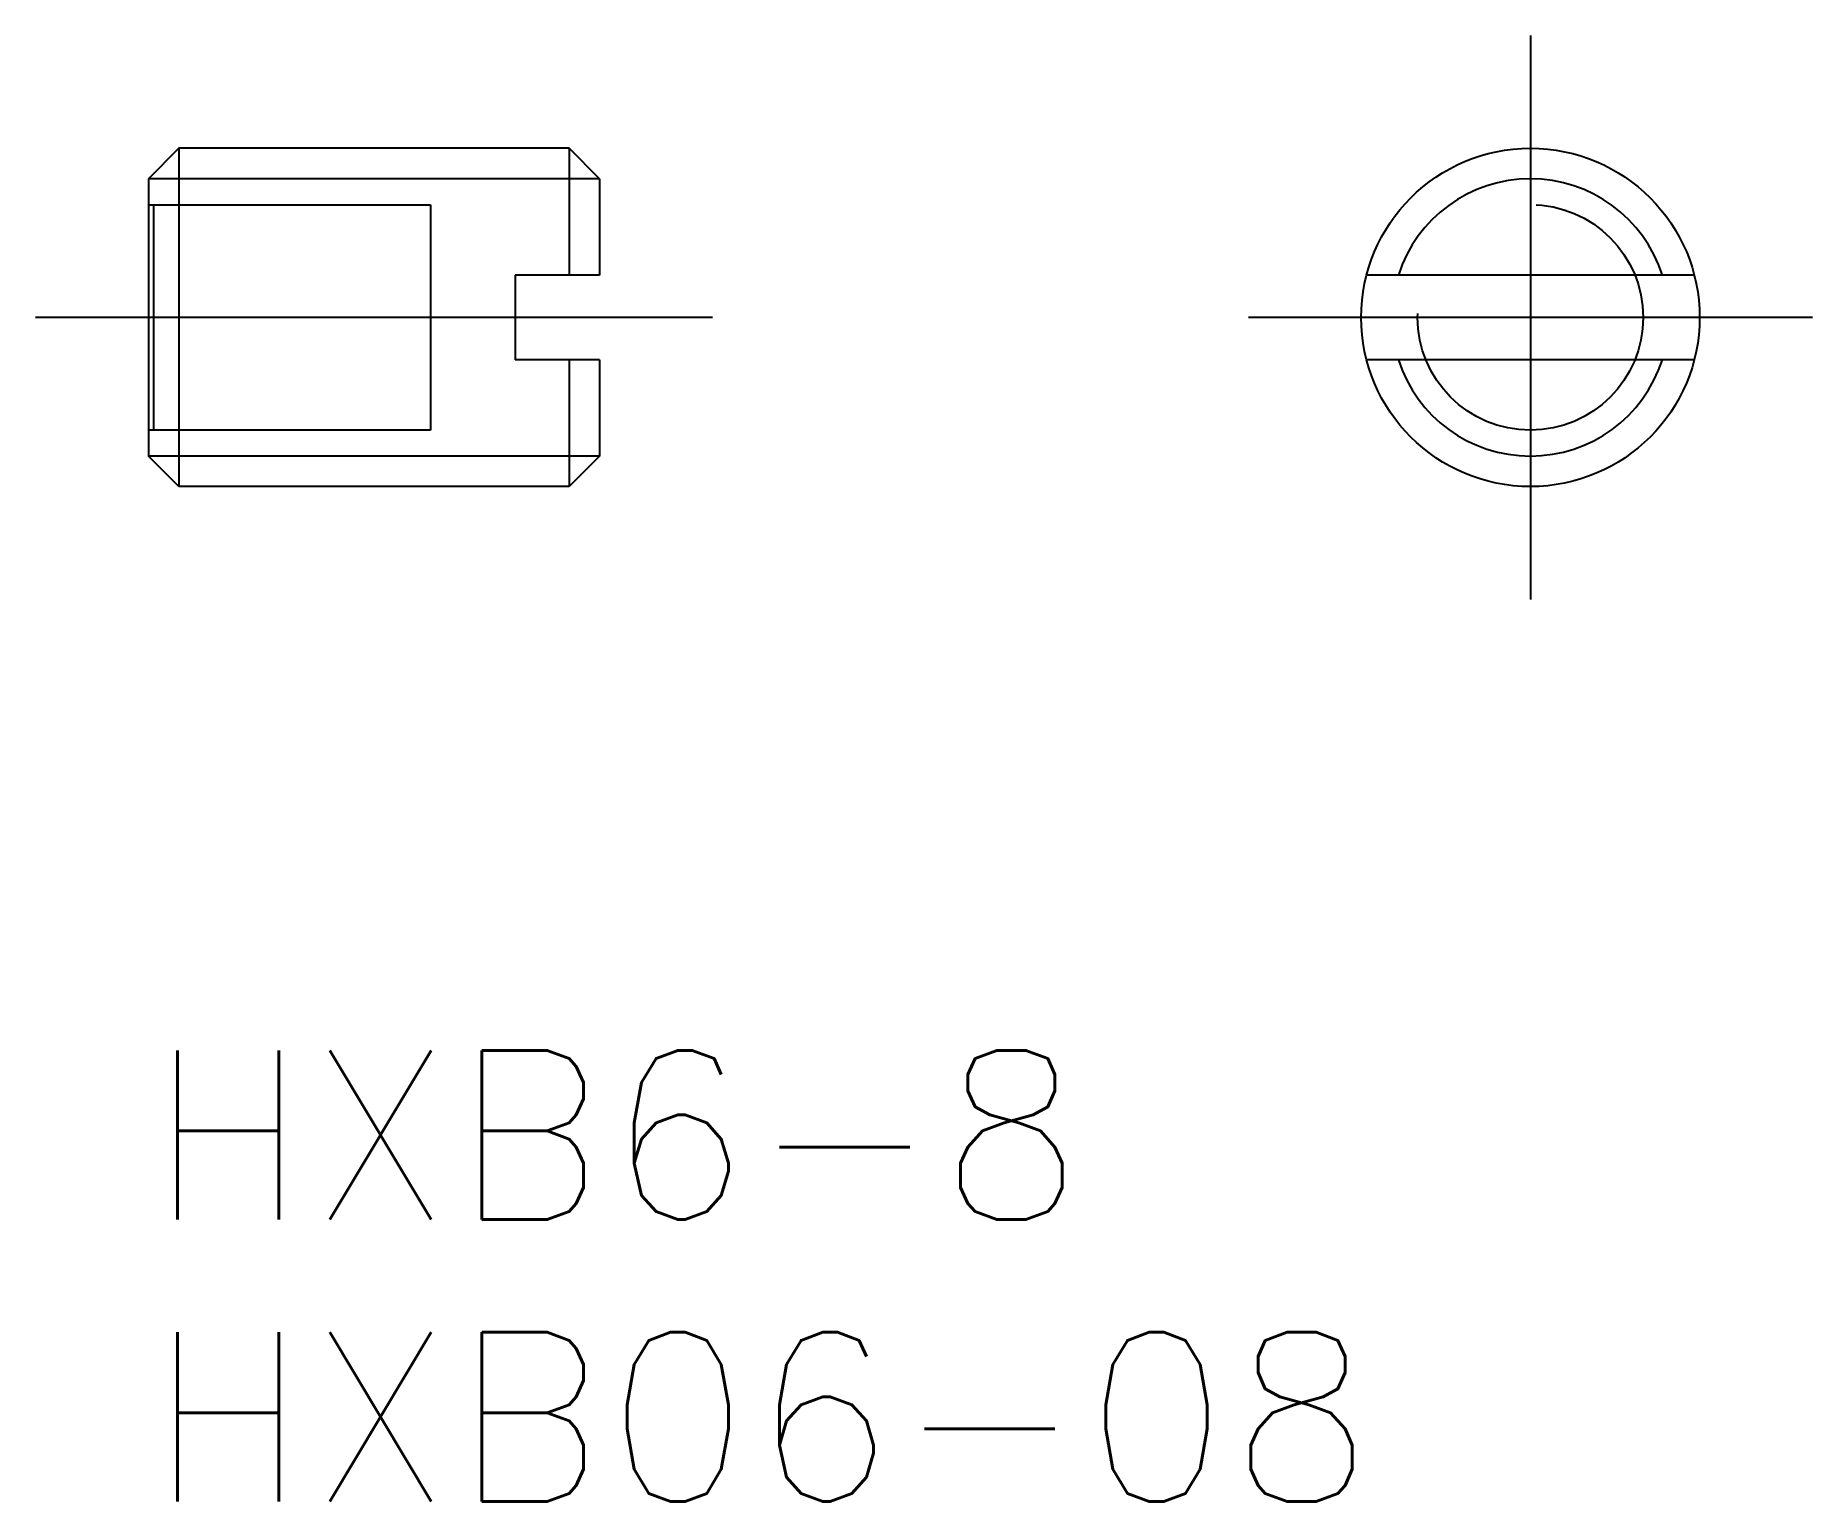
# Model space of a CAD drawing. Extents: x -2 to 29.5, y -8 to 18.
import ezdxf

# ---------------------------------------------------------------- set-up
doc = ezdxf.new("R2010")
doc.units = 0
doc.header["$LTSCALE"] = 0.5
doc.linetypes.add('CENTER', pattern=[50.8, 31.75, -6.35, 6.35, -6.35])
doc.linetypes.add('DASHED', pattern=[19.05, 12.7, -6.35])
for name, color, linetype in [('MSM_CENTER', 1, 'CENTER'), ('MSM_CONTINUOUS', 7, 'CONTINUOUS'), ('MSM_DASHED', 4, 'DASHED'), ('MSM_NARROW', 5, 'CONTINUOUS'), ('MSM_PART_NUMBER', 7, 'CONTINUOUS')]:
    doc.layers.add(name, color=color, linetype=linetype)
doc.styles.get("Standard").update_dxf_attribs({"font": 'txt.shx', "height": 3, "bigfont": 'bigfont.shx'})

# ---------------------------------------------------------------- blocks, each defined once
blk = doc.blocks.new('*U2')
at = {"layer": 'MSM_PART_NUMBER'}
blk.add_text('HXB6-8', height=3, dxfattribs=at).set_placement((0, -3))
blk = doc.blocks.new('*U3')
at = {"layer": 'MSM_PART_NUMBER'}
blk.add_text('HXB06-08', height=3, dxfattribs=at).set_placement((0, -8))

msp = doc.modelspace()

# ---------------------------------------------------------------- linework, layer by layer
at = {"layer": 'MSM_CENTER'}
for p, q in [((24.5, 18), (24.5, 8)), ((10, 13), (-2, 13)), ((29.5, 13), (19.5, 13))]:
    msp.add_line(p, q, dxfattribs=at)
at = {"layer": 'MSM_CONTINUOUS'}
for p, q in [((0.541, 16), (0, 15.458)), ((7.458, 16), (0.541, 16)), ((0.541, 16), (0.541, 10)), ((8, 15.458), (7.458, 16)), ((7.458, 16), (7.458, 13.75)), ((0, 15.458), (0, 10.541)), ((8, 15.458), (8, 13.75)), ((6.5, 13.751), (6.5, 12.249)), ((8, 13.75), (6.5, 13.75)), ((27.405, 13.75), (21.595, 13.75)), ((8, 12.25), (6.5, 12.25)), ((7.458, 12.25), (7.458, 10)), ((8, 12.25), (8, 10.541)), ((27.405, 12.25), (21.595, 12.25)), ((0.541, 10), (0, 10.541)), ((8, 10.541), (7.458, 10)), ((7.458, 10), (0.541, 10))]:
    msp.add_line(p, q, dxfattribs=at)
msp.add_circle((24.5, 13), 3, dxfattribs=at)
at = {"layer": 'MSM_DASHED'}
for p, q in [((0, 15), (5, 15)), ((0.1, 11), (0.1, 15)), ((5, 15), (5, 11)), ((5, 11), (0, 11))]:
    msp.add_line(p, q, dxfattribs=at)
msp.add_circle((24.5, 13), 2, dxfattribs=at)
at = {"layer": 'MSM_NARROW'}
for p, q in [((8, 15.458), (0, 15.458)), ((8, 10.541), (0, 10.541))]:
    msp.add_line(p, q, dxfattribs=at)
for start, end in [(17.762, 162.238), (197.762, 342.238)]:
    msp.add_arc((24.5, 13), 2.458, start, end, dxfattribs=at)

# ---------------------------------------------------------------- block references
at = {"layer": 'MSM_CONTINUOUS'}
for name in ['*U2', '*U3']:
    msp.add_blockref(name, (0, 0), dxfattribs=at)

doc.saveas('drawing.dxf')
